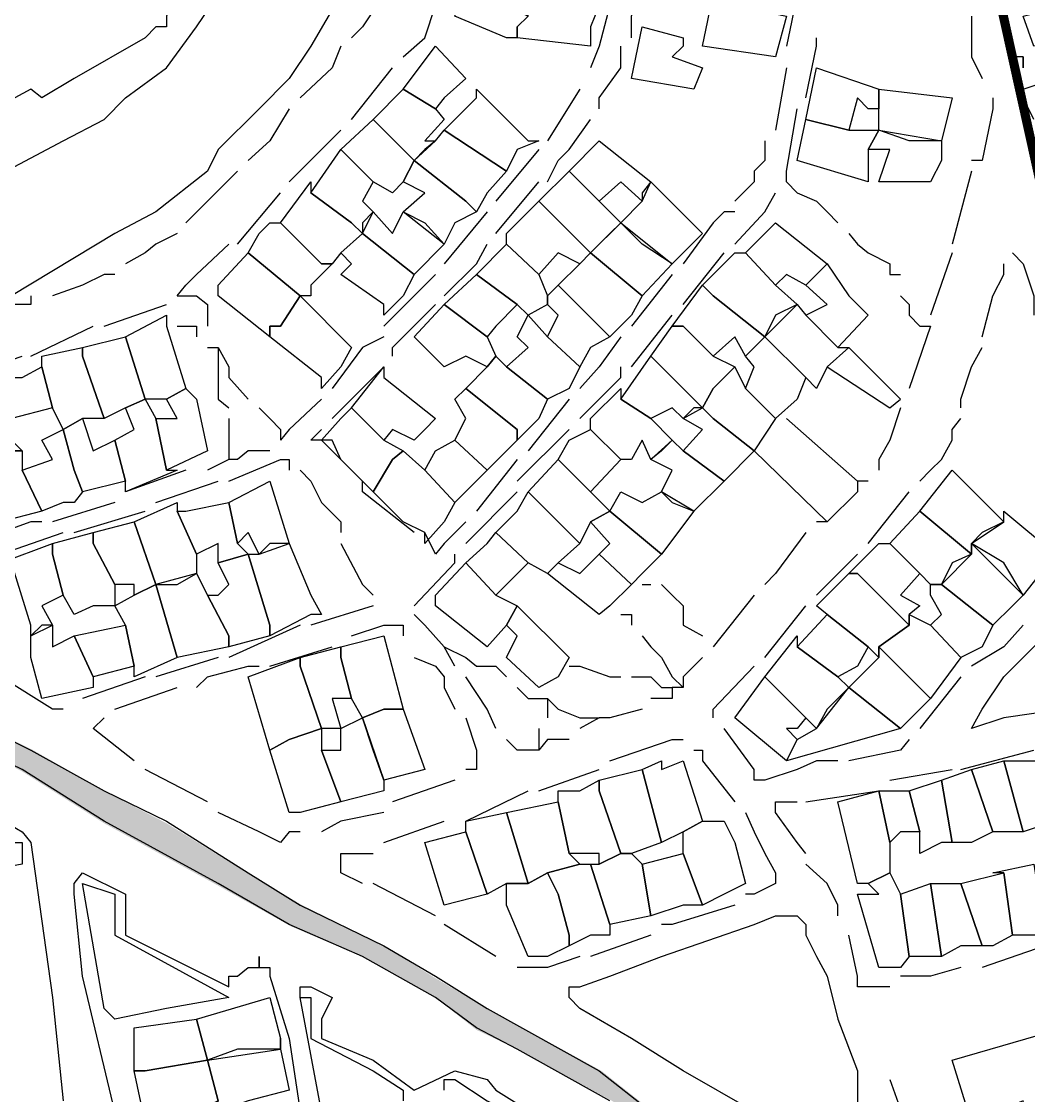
# Model space of a CAD drawing. Header units: millimetres. Extents: x -3588 to 75209, y -3737 to 38254.
# Drawn here: x 27344.3 to 27476.3, y 4888.4 to 5029.3 of the extents above; entities that cross this region are included whole.
import ezdxf

# ---------------------------------------------------------------- set-up
doc = ezdxf.new("R2010")
doc.units = ezdxf.units.MM
doc.layers.add('H', color=250, linetype='Continuous')
doc.layers.add('P', color=253, linetype='Continuous')

msp = doc.modelspace()

# ---------------------------------------------------------------- hatches: boundary and pattern name
at = {"layer": 'H', "linetype": 'Continuous'}
msp.add_hatch(color=256, dxfattribs=at).paths.add_polyline_path([(27388.961, 4906.601), (27379.646, 4910.554), (27370.044, 4915.915), (27355.097, 4924.093), (27344.358, 4930.879), (27336.18, 4935.104), (27326.866, 4940.465), (27315.856, 4947.25), (27309.07, 4951.203), (27302.3, 4954.02), (27295.531, 4957.973), (27295.531, 4959.381), (27295.531, 4960.79), (27296.939, 4960.79), (27306.541, 4955.428), (27315.856, 4949.779), (27318.672, 4948.659), (27326.866, 4943.009), (27334.772, 4939.057), (27345.767, 4933.695), (27355.097, 4928.334), (27363.275, 4924.093), (27374.285, 4917.323), (27381.055, 4913.371), (27391.793, 4908.009), (27398.563, 4903.768), (27405.332, 4899.815), (27420.296, 4891.638), (27427.065, 4886.276), (27432.443, 4883.444), (27436.396, 4879.491), (27442.029, 4876.674), (27449.935, 4874.129), (27458.129, 4869.904), (27464.898, 4868.48), (27466.306, 4868.48), (27471.668, 4865.952), (27478.453, 4864.527), (27485.223, 4863.119), (27496.233, 4860.59), (27509.789, 4857.758), (27523.328, 4854.941), (27524.464, 4853.805), (27524.464, 4852.396), (27521.919, 4852.396), (27500.186, 4856.349), (27491.992, 4859.166), (27485.223, 4860.59), (27478.453, 4860.59), (27470.259, 4863.119), (27463.49, 4865.952), (27458.129, 4868.48), (27452.767, 4869.904), (27445.982, 4872.721), (27439.212, 4876.674), (27432.443, 4880.915), (27421.704, 4887.685), (27409.285, 4894.454), (27403.924, 4896.999), (27398.563, 4901.24), (27388.961, 4906.601), (27388.961, 4906.601)])

# ---------------------------------------------------------------- linework, layer by layer
at = {"layer": 'P', "const_width": 1.2}
for points in [[(27345.494, 5180.409), (27346.903, 5173.639), (27348.311, 5169.398), (27349.719, 5166.869), (27352.264, 5162.628), (27356.505, 5158.675), (27359.034, 5155.859), (27361.866, 5151.906), (27365.819, 5150.498), (27368.636, 5149.073), (27372.589, 5150.498), (27380.783, 5151.906), (27391.793, 5154.723), (27403.924, 5157.267), (27440.332, 5165.461), (27440.332, 5166.869), (27443.165, 5166.869), (27443.165, 5165.461), (27443.165, 5162.628), (27468.851, 5048.874), (27512.317, 4852.396)], [(27512.317, 4852.396), (27468.851, 5048.874)]]:
    msp.add_lwpolyline(points, dxfattribs=at)
at = {"layer": 'P'}
for points in [[(27334.772, 5005.68), (27349.719, 5013.586), (27355.097, 5016.402), (27357.913, 5019.235), (27363.275, 5023.188), (27367.227, 5028.549), (27370.044, 5032.774), (27373.997, 5038.136), (27376.83, 5043.513), (27383.599, 5058.46), (27395.746, 5053.099), (27394.322, 5048.874)], [(27371.468, 5054.235), (27368.636, 5046.329), (27370.044, 5046.329), (27367.227, 5040.68), (27363.275, 5029.958), (27363.275, 5028.549), (27361.866, 5028.549), (27360.458, 5027.125), (27351.144, 5021.764), (27346.903, 5019.235), (27345.494, 5020.355), (27330.819, 5012.45)], [(27394.322, 5048.874), (27391.793, 5046.329), (27388.961, 5038.136), (27388.961, 5036.727), (27387.552, 5032.774), (27386.144, 5032.774), (27382.191, 5026.005), (27379.358, 5021.764), (27375.421, 5017.811), (27370.044, 5012.45), (27368.636, 5009.633), (27361.866, 5004.272), (27356.505, 5001.439), (27342.95, 4993.261)], [(27409.285, 5028.549), (27409.285, 5027.125), (27407.877, 5027.125), (27401.107, 5029.958), (27402.516, 5035.319), (27409.285, 5033.911), (27407.877, 5031.366), (27410.694, 5029.958), (27409.285, 5028.549)], [(27424.249, 5027.125), (27424.249, 5029.958), (27425.657, 5035.319)], [(27391.793, 5033.911), (27391.793, 5032.774), (27388.961, 5028.549), (27387.552, 5027.125)], [(27418.887, 5028.549), (27418.887, 5026.005), (27409.285, 5027.125), (27409.285, 5028.549), (27410.694, 5029.958), (27410.694, 5033.911), (27413.238, 5032.774), (27420.008, 5031.366), (27418.887, 5028.549)], [(27445.982, 5033.911), (27445.982, 5032.774), (27444.573, 5026.005)], [(27437.804, 5031.366), (27444.573, 5029.958), (27443.165, 5024.596), (27433.563, 5026.005), (27434.971, 5032.774), (27437.804, 5031.366)], [(27482.406, 5027.125), (27477.045, 5026.005), (27475.621, 5029.958), (27486.631, 5032.774), (27487.767, 5028.549), (27482.406, 5027.125)], [(27394.322, 5024.596), (27397.154, 5027.125), (27398.563, 5031.366)], [(27421.432, 5031.366), (27420.008, 5026.005), (27418.887, 5023.188)], [(27475.621, 5024.596), (27475.621, 5023.188), (27475.621, 5024.596), (27474.212, 5024.596), (27473.092, 5031.366)], [(27468.851, 5029.958), (27468.851, 5024.596), (27470.259, 5021.764)], [(27431.018, 5026.005), (27429.61, 5024.596), (27433.563, 5023.188), (27432.443, 5020.355), (27424.249, 5021.764), (27425.657, 5028.549), (27431.018, 5027.125), (27431.018, 5026.005)], [(27447.118, 5019.235), (27448.526, 5026.005), (27448.526, 5027.125)], [(27386.144, 5026.005), (27385.008, 5023.188), (27380.783, 5019.235)], [(27399.683, 5019.235), (27398.563, 5017.811), (27394.322, 5020.355), (27398.563, 5026.005), (27402.516, 5021.764), (27399.683, 5019.235)], [(27420.008, 5017.811), (27420.008, 5019.235), (27422.84, 5023.188), (27422.84, 5026.005)], [(27387.552, 5016.402), (27392.913, 5023.188)], [(27444.573, 5023.188), (27443.165, 5014.994)], [(27455.296, 5017.811), (27453.888, 5019.235), (27452.767, 5014.994), (27447.118, 5016.402), (27448.526, 5023.188), (27456.72, 5020.355), (27456.72, 5017.811), (27455.296, 5017.811)], [(27477.045, 5016.402), (27475.621, 5019.235), (27475.621, 5020.355), (27479.862, 5021.764)], [(27397.154, 5012.45), (27395.746, 5011.041), (27394.322, 5012.45), (27390.369, 5016.402), (27394.322, 5020.355), (27398.563, 5017.811), (27399.683, 5016.402), (27397.154, 5013.586), (27398.563, 5013.586), (27397.154, 5012.45)], [(27409.285, 5012.45), (27407.877, 5009.633), (27399.683, 5014.994), (27403.924, 5019.235), (27403.924, 5020.355), (27410.694, 5013.586), (27412.118, 5013.586), (27409.285, 5012.45)], [(27417.479, 5020.355), (27413.238, 5013.586)], [(27460.657, 5013.586), (27456.72, 5014.994), (27456.72, 5017.811), (27456.72, 5020.355), (27466.306, 5019.235), (27464.898, 5013.586), (27460.657, 5013.586)], [(27471.668, 5019.235), (27471.668, 5017.811), (27470.259, 5011.041), (27468.851, 5011.041)], [(27379.358, 5017.811), (27376.83, 5013.586), (27373.997, 5011.041)], [(27444.573, 5008.225), (27444.573, 5009.633), (27445.982, 5017.811)], [(27394.322, 5008.225), (27392.913, 5006.8), (27390.369, 5008.225), (27386.144, 5012.45), (27390.369, 5016.402), (27394.322, 5012.45), (27395.746, 5011.041), (27394.322, 5008.225)], [(27413.238, 5008.225), (27414.646, 5011.041), (27416.071, 5012.45), (27418.887, 5016.402)], [(27455.296, 5009.633), (27455.296, 5008.225), (27445.982, 5011.041), (27447.118, 5016.402), (27452.767, 5014.994), (27456.72, 5014.994), (27455.296, 5012.45), (27455.296, 5009.633)], [(27379.358, 5008.225), (27386.144, 5014.994)], [(27405.332, 5006.8), (27403.924, 5004.272), (27402.516, 5005.68), (27395.746, 5011.041), (27398.563, 5013.586), (27399.683, 5014.994), (27407.877, 5009.633), (27405.332, 5006.8)], [(27464.898, 5011.041), (27463.49, 5008.225), (27456.72, 5008.225), (27458.129, 5012.45), (27455.296, 5012.45), (27456.72, 5014.994), (27464.898, 5013.586), (27464.898, 5011.041)], [(27425.657, 5006.8), (27425.657, 5005.68), (27422.84, 5008.225), (27420.008, 5005.68), (27416.071, 5009.633), (27420.008, 5013.586), (27426.793, 5008.225), (27425.657, 5006.8)], [(27441.757, 5013.586), (27441.757, 5011.041), (27440.332, 5009.633), (27440.332, 5008.225), (27437.804, 5005.68)], [(27388.961, 5002.863), (27388.961, 5001.439), (27387.552, 5002.863), (27382.191, 5006.8), (27386.144, 5012.45), (27390.369, 5008.225), (27388.961, 5005.68), (27390.369, 5004.272), (27388.961, 5002.863)], [(27412.118, 5012.45), (27406.469, 5005.68)], [(27401.107, 5002.863), (27399.683, 5000.031), (27394.322, 5004.272), (27397.154, 5006.8), (27394.322, 5008.225), (27395.746, 5011.041), (27402.516, 5005.68), (27403.924, 5004.272), (27401.107, 5002.863)], [(27372.589, 5009.633), (27368.636, 5005.68), (27365.819, 5002.863)], [(27420.008, 5005.68), (27422.84, 5002.863), (27418.887, 4998.91), (27412.118, 5005.68), (27416.071, 5009.633), (27420.008, 5005.68)], [(27468.851, 5009.633), (27466.306, 5000.031)], [(27386.144, 4998.91), (27385.008, 4997.486), (27383.599, 4997.486), (27378.238, 5002.863), (27382.191, 5008.225), (27382.191, 5006.8), (27387.552, 5002.863), (27388.961, 5001.439), (27386.144, 4998.91)], [(27406.469, 5001.439), (27412.118, 5008.225)], [(27425.657, 5000.031), (27422.84, 5002.863), (27425.657, 5005.68), (27426.793, 5008.225), (27433.563, 5001.439), (27429.61, 4997.486), (27425.657, 5000.031)], [(27444.573, 5008.225), (27445.982, 5006.8), (27448.526, 5005.68), (27449.935, 5004.272), (27451.343, 5002.863)], [(27372.589, 5000.031), (27378.238, 5006.8)], [(27437.804, 5000.031), (27441.757, 5004.272), (27443.165, 5006.8)], [(27417.479, 4997.486), (27414.646, 4998.91), (27412.118, 4996.078), (27407.877, 5000.031), (27407.877, 5001.439), (27412.118, 5005.68), (27418.887, 4998.91), (27417.479, 4997.486)], [(27397.154, 5002.863), (27399.683, 5000.031), (27395.746, 4996.078), (27388.961, 5001.439), (27390.369, 5004.272), (27392.913, 5001.439), (27394.322, 5004.272), (27397.154, 5002.863)], [(27405.332, 5004.272), (27399.683, 4997.486)], [(27437.804, 5004.272), (27436.396, 5004.272), (27434.971, 5002.863), (27431.018, 4997.486)], [(27378.238, 5002.863), (27383.599, 4997.486), (27385.008, 4997.486), (27382.191, 4994.669), (27382.191, 4993.261), (27380.783, 4993.261), (27373.997, 4998.91), (27375.421, 5001.439), (27376.83, 5002.863), (27378.238, 5002.863)], [(27421.432, 5001.439), (27422.84, 5002.863), (27429.61, 4997.486), (27425.657, 4993.261), (27418.887, 4998.91), (27421.432, 5001.439)], [(27440.332, 5000.031), (27443.165, 5002.863), (27449.935, 4997.486), (27447.118, 4994.669), (27444.573, 4996.078), (27443.165, 4994.669), (27439.212, 4998.91), (27440.332, 5000.031)], [(27364.683, 5001.439), (27361.866, 5000.031), (27360.458, 4998.91), (27357.913, 4997.486)], [(27394.322, 4993.261), (27391.793, 4990.717), (27391.793, 4992.125), (27386.144, 4996.078), (27387.552, 4997.486), (27386.144, 4998.91), (27388.961, 5001.439), (27395.746, 4996.078), (27394.322, 4993.261)], [(27452.767, 5001.439), (27453.888, 5000.031), (27455.296, 4998.91), (27458.129, 4997.486), (27458.129, 4996.078), (27459.537, 4996.078)], [(27364.683, 4993.261), (27365.819, 4994.669), (27367.227, 4996.078), (27371.468, 5000.031)], [(27399.683, 4993.261), (27403.924, 4997.486), (27405.332, 5000.031)], [(27412.118, 4996.078), (27413.238, 4993.261), (27413.238, 4992.125), (27410.694, 4990.717), (27409.285, 4992.125), (27403.924, 4996.078), (27407.877, 5000.031), (27412.118, 4996.078)], [(27376.83, 4987.9), (27370.044, 4993.261), (27370.044, 4994.669), (27373.997, 4998.91), (27380.783, 4993.261), (27378.238, 4989.308), (27376.83, 4989.308), (27376.83, 4987.9)], [(27424.249, 4990.717), (27421.432, 4987.9), (27414.646, 4994.669), (27417.479, 4997.486), (27418.887, 4998.91), (27425.657, 4993.261), (27424.249, 4990.717)], [(27431.018, 4992.125), (27436.396, 4998.91)], [(27443.165, 4990.717), (27441.757, 4987.9), (27434.971, 4993.261), (27433.563, 4994.669), (27437.804, 4998.91), (27439.212, 4998.91), (27443.165, 4994.669), (27445.982, 4992.125), (27443.165, 4990.717)], [(27466.306, 4998.91), (27463.49, 4990.717)], [(27474.212, 4998.91), (27475.621, 4997.486), (27477.045, 4993.261), (27477.045, 4990.717)], [(27452.767, 4993.261), (27455.296, 4990.717), (27451.343, 4986.476), (27447.118, 4990.717), (27449.935, 4992.125), (27447.118, 4994.669), (27449.935, 4997.486), (27452.767, 4993.261)], [(27470.259, 4987.9), (27471.668, 4993.261), (27473.092, 4996.078), (27473.092, 4997.486)], [(27345.494, 4993.261), (27345.494, 4992.125), (27344.358, 4992.125), (27342.95, 4992.125), (27341.542, 4992.125), (27340.133, 4993.261), (27338.709, 4996.078)], [(27356.505, 4996.078), (27355.097, 4996.078), (27352.264, 4994.669), (27348.311, 4993.261)], [(27398.563, 4996.078), (27397.154, 4994.669), (27391.793, 4989.308)], [(27406.469, 4989.308), (27405.332, 4987.9), (27399.683, 4992.125), (27403.924, 4996.078), (27409.285, 4992.125), (27406.469, 4989.308)], [(27429.61, 4996.078), (27424.249, 4989.308)], [(27418.887, 4986.476), (27417.479, 4983.947), (27413.238, 4987.9), (27414.646, 4990.717), (27413.238, 4992.125), (27413.238, 4993.261), (27414.646, 4994.669), (27421.432, 4987.9), (27418.887, 4986.476)], [(27440.332, 4986.476), (27439.212, 4985.355), (27437.804, 4987.9), (27434.971, 4985.355), (27431.018, 4989.308), (27429.61, 4989.308), (27433.563, 4994.669), (27434.971, 4993.261), (27441.757, 4987.9), (27440.332, 4986.476)], [(27364.683, 4993.261), (27367.227, 4993.261), (27368.636, 4992.125), (27368.636, 4990.717), (27368.636, 4989.308)], [(27386.144, 4983.947), (27383.599, 4981.114), (27383.599, 4982.539), (27376.83, 4987.9), (27376.83, 4989.308), (27378.238, 4989.308), (27380.783, 4993.261), (27387.552, 4986.476), (27386.144, 4983.947)], [(27459.537, 4993.261), (27460.657, 4992.125), (27460.657, 4990.717), (27462.081, 4989.308), (27463.49, 4989.308)], [(27355.097, 4989.308), (27363.275, 4992.125)], [(27392.913, 4985.355), (27392.913, 4986.476), (27398.563, 4992.125)], [(27405.332, 4987.9), (27406.469, 4985.355), (27405.332, 4983.947), (27402.516, 4985.355), (27399.683, 4983.947), (27395.746, 4987.9), (27399.683, 4992.125), (27405.332, 4987.9)], [(27449.935, 4983.947), (27448.526, 4981.114), (27447.118, 4982.539), (27441.757, 4987.9), (27445.982, 4992.125), (27447.118, 4990.717), (27451.343, 4986.476), (27452.767, 4986.476), (27449.935, 4983.947)], [(27360.458, 4979.706), (27357.913, 4987.9), (27363.275, 4990.717), (27363.275, 4989.308), (27365.819, 4981.114), (27363.275, 4979.706), (27360.458, 4979.706)], [(27416.071, 4981.114), (27413.238, 4979.706), (27407.877, 4983.947), (27410.694, 4986.476), (27409.285, 4987.9), (27410.694, 4990.717), (27413.238, 4987.9), (27417.479, 4983.947), (27416.071, 4981.114)], [(27424.249, 4983.947), (27429.61, 4990.717)], [(27345.494, 4985.355), (27353.672, 4989.308)], [(27364.683, 4989.308), (27365.819, 4989.308), (27367.227, 4989.308), (27367.227, 4987.9)], [(27426.793, 4985.355), (27429.61, 4989.308), (27431.018, 4989.308), (27434.971, 4985.355), (27437.804, 4983.947), (27434.971, 4981.114), (27433.563, 4978.586), (27426.793, 4985.355)], [(27463.49, 4989.308), (27460.657, 4981.114)], [(27355.097, 4977.161), (27352.264, 4985.355), (27352.264, 4986.476), (27357.913, 4987.9), (27360.458, 4979.706), (27357.913, 4978.586), (27355.097, 4977.161)], [(27391.793, 4987.9), (27388.961, 4986.476), (27385.008, 4981.114)], [(27422.84, 4987.9), (27420.008, 4983.947), (27417.479, 4981.114)], [(27445.982, 4979.706), (27443.165, 4977.161), (27439.212, 4981.114), (27440.332, 4983.947), (27439.212, 4985.355), (27441.757, 4987.9), (27447.118, 4982.539), (27445.982, 4979.706)], [(27336.18, 4982.539), (27344.358, 4985.355)], [(27352.264, 4977.161), (27349.719, 4975.753), (27348.311, 4978.586), (27346.903, 4983.947), (27346.903, 4985.355), (27352.264, 4986.476), (27352.264, 4985.355), (27355.097, 4977.161), (27352.264, 4977.161)], [(27368.636, 4986.476), (27370.044, 4986.476)], [(27370.044, 4986.476), (27370.044, 4985.355), (27370.044, 4982.539), (27370.044, 4981.114), (27370.044, 4979.706), (27371.468, 4978.586)], [(27370.044, 4986.476), (27371.468, 4983.947), (27371.468, 4982.539), (27373.997, 4979.706)], [(27412.118, 4977.161), (27409.285, 4974.345), (27409.285, 4975.753), (27402.516, 4981.114), (27405.332, 4983.947), (27406.469, 4985.355), (27407.877, 4983.947), (27413.238, 4979.706), (27412.118, 4977.161)], [(27432.443, 4978.586), (27431.018, 4977.161), (27429.61, 4978.586), (27426.793, 4977.161), (27422.84, 4979.706), (27426.793, 4985.355), (27433.563, 4978.586), (27432.443, 4978.586)], [(27449.935, 4983.947), (27458.129, 4978.586), (27459.537, 4979.706), (27452.767, 4986.476)], [(27467.443, 4978.586), (27467.443, 4979.706), (27468.851, 4983.947), (27470.259, 4986.476)], [(27344.358, 4982.539), (27346.903, 4983.947), (27348.311, 4978.586), (27342.95, 4977.161), (27341.542, 4982.539), (27344.358, 4982.539)], [(27385.008, 4977.161), (27391.793, 4983.947)], [(27397.154, 4975.753), (27395.746, 4974.345), (27392.913, 4975.753), (27391.793, 4974.345), (27387.552, 4978.586), (27391.793, 4983.947), (27391.793, 4982.539), (27398.563, 4977.161), (27397.154, 4975.753)], [(27417.479, 4977.161), (27422.84, 4982.539), (27422.84, 4983.947)], [(27439.212, 4981.114), (27443.165, 4977.161), (27440.332, 4972.936), (27434.971, 4977.161), (27433.563, 4978.586), (27434.971, 4981.114), (27437.804, 4983.947), (27439.212, 4981.114)], [(27342.95, 4974.345), (27344.358, 4972.936), (27341.542, 4972.936), (27337.589, 4971.8), (27337.589, 4974.345), (27334.772, 4979.706), (27341.542, 4982.539), (27342.95, 4977.161), (27342.95, 4974.345)], [(27363.275, 4977.161), (27364.683, 4977.161), (27363.275, 4979.706), (27365.819, 4981.114), (27367.227, 4979.706), (27368.636, 4972.936), (27363.275, 4970.392), (27361.866, 4977.161), (27363.275, 4977.161)], [(27407.877, 4972.936), (27405.332, 4970.392), (27401.107, 4974.345), (27402.516, 4977.161), (27401.107, 4979.706), (27402.516, 4981.114), (27409.285, 4975.753), (27409.285, 4974.345), (27407.877, 4972.936)], [(27428.202, 4972.936), (27426.793, 4971.8), (27425.657, 4974.345), (27424.249, 4971.8), (27422.84, 4971.8), (27418.887, 4975.753), (27418.887, 4977.161), (27422.84, 4981.114), (27422.84, 4979.706), (27426.793, 4977.161), (27429.61, 4974.345), (27428.202, 4972.936)], [(27357.913, 4968.983), (27356.505, 4974.345), (27359.034, 4975.753), (27357.913, 4978.586), (27360.458, 4979.706), (27361.866, 4977.161), (27363.275, 4970.392), (27364.683, 4970.392), (27357.913, 4967.575), (27357.913, 4968.983)], [(27383.599, 4979.706), (27379.358, 4975.753), (27378.238, 4974.345)], [(27416.071, 4979.706), (27410.694, 4972.936)], [(27375.421, 4978.586), (27376.83, 4977.161), (27378.238, 4975.753), (27378.238, 4974.345)], [(27392.913, 4971.8), (27390.369, 4967.575), (27386.144, 4971.8), (27385.008, 4974.345), (27383.599, 4974.345), (27386.144, 4977.161), (27387.552, 4978.586), (27391.793, 4974.345), (27394.322, 4972.936), (27392.913, 4971.8)], [(27436.396, 4968.983), (27431.018, 4972.936), (27433.563, 4975.753), (27431.018, 4977.161), (27433.563, 4978.586), (27434.971, 4977.161), (27440.332, 4972.936), (27436.396, 4968.983)], [(27459.537, 4978.586), (27458.129, 4974.345), (27456.72, 4971.8), (27456.72, 4970.392)], [(27356.505, 4974.345), (27357.913, 4968.983), (27352.264, 4967.575), (27351.144, 4970.392), (27349.719, 4975.753), (27352.264, 4977.161), (27353.672, 4972.936), (27356.505, 4974.345)], [(27371.468, 4977.161), (27371.468, 4974.345), (27371.468, 4972.936), (27371.468, 4971.8)], [(27444.573, 4977.161), (27453.888, 4968.983)], [(27462.081, 4968.983), (27463.49, 4970.392), (27464.898, 4971.8), (27466.306, 4974.345), (27466.306, 4975.753), (27467.443, 4977.161)], [(27351.144, 4966.151), (27349.719, 4966.151), (27346.903, 4965.031), (27344.358, 4970.392), (27348.311, 4971.8), (27346.903, 4974.345), (27349.719, 4975.753), (27351.144, 4970.392), (27352.264, 4967.575), (27351.144, 4966.151)], [(27387.552, 4970.392), (27383.599, 4974.345), (27382.191, 4974.345), (27383.599, 4975.753)], [(27409.285, 4968.983), (27416.071, 4975.753)], [(27416.071, 4974.345), (27418.887, 4975.753), (27422.84, 4971.8), (27418.887, 4967.575), (27414.646, 4971.8), (27416.071, 4974.345)], [(27398.563, 4972.936), (27401.107, 4974.345), (27405.332, 4970.392), (27401.107, 4966.151), (27397.154, 4970.392), (27398.563, 4972.936)], [(27431.018, 4972.936), (27436.396, 4968.983), (27432.443, 4965.031), (27428.202, 4967.575), (27429.61, 4970.392), (27426.793, 4971.8), (27429.61, 4974.345), (27431.018, 4972.936)], [(27344.358, 4970.392), (27346.903, 4965.031), (27341.542, 4963.622), (27338.709, 4968.983), (27341.542, 4970.392), (27341.542, 4972.936), (27344.358, 4972.936), (27344.358, 4970.392)], [(27376.83, 4972.936), (27375.421, 4972.936), (27373.997, 4972.936), (27372.589, 4971.8), (27371.468, 4971.8), (27368.636, 4970.392)], [(27399.683, 4963.622), (27397.154, 4960.79), (27397.154, 4962.214), (27394.322, 4963.622), (27390.369, 4967.575), (27392.913, 4971.8), (27394.322, 4972.936), (27397.154, 4970.392), (27401.107, 4966.151), (27399.683, 4963.622)], [(27440.332, 4972.936), (27449.935, 4963.622)], [(27371.468, 4968.983), (27378.238, 4971.8), (27379.358, 4971.8), (27379.358, 4970.392)], [(27409.285, 4971.8), (27403.924, 4965.031)], [(27418.887, 4967.575), (27421.432, 4965.031), (27418.887, 4963.622), (27417.479, 4960.79), (27410.694, 4967.575), (27414.646, 4971.8), (27418.887, 4967.575)], [(27365.819, 4970.392), (27357.913, 4967.575)], [(27380.783, 4970.392), (27382.191, 4968.983), (27383.599, 4966.151), (27386.144, 4963.622), (27386.144, 4962.214)], [(27470.259, 4962.214), (27468.851, 4960.79), (27468.851, 4959.381), (27462.081, 4965.031), (27466.306, 4970.392), (27473.092, 4963.622), (27470.259, 4962.214)], [(27361.866, 4966.151), (27370.044, 4968.983)], [(27376.83, 4960.79), (27375.421, 4959.381), (27373.997, 4962.214), (27372.589, 4960.79), (27371.468, 4966.151), (27376.83, 4968.983), (27379.358, 4960.79), (27376.83, 4960.79)], [(27395.746, 4962.214), (27388.961, 4967.575), (27388.961, 4968.983)], [(27455.296, 4968.983), (27453.888, 4968.983), (27453.888, 4967.575), (27449.935, 4963.622), (27448.526, 4963.622)], [(27402.516, 4960.79), (27409.285, 4967.575)], [(27409.285, 4965.031), (27410.694, 4967.575), (27417.479, 4960.79), (27414.646, 4958.261), (27413.238, 4956.837), (27410.694, 4958.261), (27406.469, 4962.214), (27409.285, 4965.031)], [(27429.61, 4966.151), (27432.443, 4965.031), (27428.202, 4959.381), (27421.432, 4965.031), (27422.84, 4967.575), (27425.657, 4966.151), (27428.202, 4967.575), (27429.61, 4966.151)], [(27455.296, 4960.79), (27460.657, 4967.575)], [(27356.505, 4966.151), (27348.311, 4963.622)], [(27359.034, 4963.622), (27364.683, 4966.151), (27364.683, 4965.031), (27367.227, 4959.381), (27367.227, 4956.837), (27361.866, 4955.428), (27359.034, 4963.622)], [(27372.589, 4960.79), (27373.997, 4959.381), (27370.044, 4958.261), (27370.044, 4960.79), (27367.227, 4959.381), (27364.683, 4965.031), (27365.819, 4965.031), (27371.468, 4966.151), (27372.589, 4960.79)], [(27351.144, 4962.214), (27360.458, 4965.031)], [(27425.657, 4956.837), (27424.249, 4955.428), (27420.008, 4959.381), (27421.432, 4960.79), (27418.887, 4963.622), (27421.432, 4965.031), (27428.202, 4959.381), (27425.657, 4956.837)], [(27466.306, 4958.261), (27464.898, 4955.428), (27463.49, 4955.428), (27462.081, 4956.837), (27458.129, 4960.79), (27462.081, 4965.031), (27468.851, 4959.381), (27466.306, 4958.261)], [(27473.092, 4958.261), (27468.851, 4960.79), (27473.092, 4963.622), (27473.092, 4965.031), (27479.862, 4959.381), (27475.621, 4954.02), (27473.092, 4958.261)], [(27346.903, 4963.622), (27345.494, 4963.622), (27337.589, 4960.79)], [(27359.034, 4963.622), (27361.866, 4955.428), (27359.034, 4954.02), (27359.034, 4955.428), (27356.505, 4955.428), (27353.672, 4960.79), (27353.672, 4962.214), (27359.034, 4963.622)], [(27402.516, 4963.622), (27399.683, 4960.79), (27398.563, 4959.381), (27397.154, 4962.214)], [(27341.542, 4959.381), (27349.719, 4962.214)], [(27353.672, 4952.612), (27351.144, 4951.475), (27349.719, 4954.02), (27348.311, 4959.381), (27348.311, 4960.79), (27353.672, 4962.214), (27353.672, 4960.79), (27356.505, 4955.428), (27356.505, 4952.612), (27353.672, 4952.612)], [(27405.332, 4960.79), (27406.469, 4962.214), (27410.694, 4958.261), (27406.469, 4954.02), (27402.516, 4958.261), (27405.332, 4960.79)], [(27447.118, 4962.214), (27443.165, 4956.837), (27441.757, 4955.428)], [(27346.903, 4950.067), (27345.494, 4948.659), (27345.494, 4950.067), (27342.95, 4958.261), (27341.542, 4958.261), (27348.311, 4960.79), (27348.311, 4959.381), (27349.719, 4954.02), (27346.903, 4952.612), (27348.311, 4950.067), (27346.903, 4950.067)], [(27373.997, 4959.381), (27375.421, 4959.381), (27379.358, 4960.79), (27382.191, 4954.02), (27383.599, 4951.475), (27382.191, 4951.475), (27376.83, 4948.659), (27376.83, 4950.067), (27373.997, 4959.381)], [(27386.144, 4960.79), (27388.961, 4955.428), (27390.369, 4954.02)], [(27460.657, 4951.475), (27460.657, 4950.067), (27453.888, 4956.837), (27452.767, 4956.837), (27456.72, 4960.79), (27458.129, 4960.79), (27462.081, 4956.837), (27459.537, 4954.02), (27462.081, 4952.612), (27460.657, 4951.475)], [(27474.212, 4952.612), (27471.668, 4950.067), (27464.898, 4955.428), (27468.851, 4959.381), (27468.851, 4960.79), (27475.621, 4954.02), (27474.212, 4952.612)], [(27370.044, 4954.02), (27371.468, 4955.428), (27370.044, 4958.261), (27373.997, 4959.381), (27376.83, 4950.067), (27376.83, 4948.659), (27371.468, 4947.25), (27371.468, 4948.659), (27368.636, 4954.02), (27370.044, 4954.02)], [(27395.746, 4952.612), (27401.107, 4958.261), (27401.107, 4959.381)], [(27421.432, 4952.612), (27420.008, 4951.475), (27413.238, 4956.837), (27414.646, 4958.261), (27417.479, 4956.837), (27420.008, 4959.381), (27424.249, 4955.428), (27421.432, 4952.612)], [(27448.526, 4954.02), (27453.888, 4959.381)], [(27405.332, 4947.25), (27398.563, 4952.612), (27398.563, 4954.02), (27402.516, 4958.261), (27406.469, 4954.02), (27409.285, 4952.612), (27407.877, 4950.067), (27405.332, 4947.25)], [(27364.683, 4955.428), (27367.227, 4956.837), (27368.636, 4954.02), (27371.468, 4948.659), (27371.468, 4947.25), (27364.683, 4945.826), (27361.866, 4955.428), (27364.683, 4955.428)], [(27456.72, 4945.826), (27455.296, 4947.25), (27449.935, 4951.475), (27448.526, 4952.612), (27452.767, 4956.837), (27453.888, 4956.837), (27460.657, 4950.067), (27456.72, 4947.25), (27456.72, 4945.826)], [(27359.034, 4944.706), (27357.913, 4950.067), (27356.505, 4952.612), (27359.034, 4954.02), (27361.866, 4955.428), (27364.683, 4945.826), (27359.034, 4943.298), (27359.034, 4944.706)], [(27425.657, 4955.428), (27426.793, 4955.428)], [(27428.202, 4955.428), (27429.61, 4954.02), (27431.018, 4952.612), (27431.018, 4951.475), (27431.018, 4950.067), (27433.563, 4948.659)], [(27470.259, 4947.25), (27467.443, 4945.826), (27463.49, 4950.067), (27464.898, 4951.475), (27463.49, 4954.02), (27463.49, 4955.428), (27464.898, 4955.428), (27471.668, 4950.067), (27470.259, 4947.25)], [(27440.332, 4954.02), (27434.971, 4947.25)], [(27470.259, 4939.057), (27473.092, 4943.298), (27478.453, 4948.659), (27482.406, 4952.612), (27483.815, 4954.02), (27485.223, 4952.612), (27487.767, 4943.298), (27487.767, 4941.889), (27486.631, 4940.465), (27485.223, 4940.465), (27480.982, 4939.057), (27473.092, 4937.936), (27468.851, 4936.512), (27470.259, 4939.057)], [(27390.369, 4952.612), (27382.191, 4950.067)], [(27401.107, 4944.706), (27399.683, 4947.25), (27397.154, 4950.067), (27395.746, 4951.475)], [(27414.646, 4943.298), (27412.118, 4941.889), (27407.877, 4945.826), (27409.285, 4948.659), (27407.877, 4950.067), (27409.285, 4952.612), (27416.071, 4945.826), (27414.646, 4943.298)], [(27422.84, 4951.475), (27424.249, 4951.475), (27424.249, 4950.067)], [(27441.757, 4945.826), (27447.118, 4952.612)], [(27453.888, 4944.706), (27451.343, 4943.298), (27445.982, 4947.25), (27449.935, 4951.475), (27455.296, 4947.25), (27453.888, 4944.706)], [(27463.49, 4950.067), (27467.443, 4945.826), (27463.49, 4940.465), (27456.72, 4947.25), (27460.657, 4950.067), (27460.657, 4951.475), (27463.49, 4950.067)], [(27348.311, 4948.659), (27348.311, 4947.25), (27351.144, 4948.659), (27353.672, 4943.298), (27353.672, 4941.889), (27346.903, 4940.465), (27345.494, 4945.826), (27345.494, 4948.659), (27348.311, 4950.067), (27348.311, 4948.659)], [(27359.034, 4944.706), (27353.672, 4943.298), (27351.144, 4948.659), (27357.913, 4950.067), (27359.034, 4944.706)], [(27380.783, 4950.067), (27371.468, 4945.826)], [(27387.552, 4948.659), (27391.793, 4950.067), (27392.913, 4950.067), (27394.322, 4950.067), (27394.322, 4948.659)], [(27475.621, 4950.067), (27473.092, 4947.25), (27468.851, 4944.706)], [(27391.793, 4939.057), (27388.961, 4937.936), (27387.552, 4940.465), (27386.144, 4945.826), (27386.144, 4947.25), (27391.793, 4948.659), (27394.322, 4939.057), (27391.793, 4939.057)], [(27425.657, 4948.659), (27426.793, 4947.25), (27428.202, 4945.826), (27429.61, 4943.298), (27431.018, 4941.889)], [(27449.935, 4939.057), (27448.526, 4936.512), (27447.118, 4937.936), (27441.757, 4943.298), (27445.982, 4948.659), (27445.982, 4947.25), (27451.343, 4943.298), (27452.767, 4941.889), (27449.935, 4939.057)], [(27376.83, 4944.706), (27385.008, 4947.25)], [(27380.783, 4944.706), (27380.783, 4945.826), (27386.144, 4947.25), (27386.144, 4945.826), (27387.552, 4940.465), (27385.008, 4940.465), (27386.144, 4936.512), (27383.599, 4936.512), (27380.783, 4944.706)], [(27399.683, 4947.25), (27402.516, 4945.826), (27403.924, 4944.706), (27406.469, 4944.706), (27407.877, 4943.298)], [(27462.081, 4939.057), (27459.537, 4936.512), (27452.767, 4941.889), (27456.72, 4945.826), (27456.72, 4947.25), (27463.49, 4940.465), (27462.081, 4939.057)], [(27370.044, 4945.826), (27361.866, 4943.298)], [(27376.83, 4933.695), (27373.997, 4943.298), (27380.783, 4945.826), (27380.783, 4944.706), (27383.599, 4936.512), (27379.358, 4935.104), (27376.83, 4933.695)], [(27395.746, 4945.826), (27398.563, 4944.706), (27399.683, 4943.298), (27399.683, 4941.889), (27401.107, 4939.057)], [(27433.563, 4945.826), (27431.018, 4943.298), (27431.018, 4941.889), (27429.61, 4941.889), (27429.61, 4940.465), (27426.793, 4940.465)], [(27367.227, 4941.889), (27368.636, 4943.298), (27373.997, 4944.706), (27375.421, 4944.706)], [(27416.071, 4944.706), (27417.479, 4944.706), (27421.432, 4943.298), (27422.84, 4943.298)], [(27434.971, 4937.936), (27434.971, 4939.057), (27440.332, 4944.706)], [(27349.719, 4939.057), (27348.311, 4939.057), (27341.542, 4943.298)], [(27360.458, 4943.298), (27352.264, 4940.465)], [(27406.469, 4936.512), (27405.332, 4939.057), (27402.516, 4943.298)], [(27424.249, 4943.298), (27425.657, 4943.298), (27426.793, 4943.298), (27428.202, 4941.889), (27429.61, 4941.889)], [(27445.982, 4936.512), (27444.573, 4936.512), (27445.982, 4935.104), (27444.573, 4932.287), (27437.804, 4937.936), (27441.757, 4943.298), (27447.118, 4937.936), (27445.982, 4936.512)], [(27467.443, 4943.298), (27462.081, 4936.512)], [(27356.505, 4939.057), (27364.683, 4941.889)], [(27409.285, 4941.889), (27410.694, 4940.465), (27413.238, 4940.465)], [(27459.537, 4936.512), (27444.573, 4932.287), (27445.982, 4935.104), (27448.526, 4936.512), (27452.767, 4941.889), (27459.537, 4936.512)], [(27413.238, 4940.465), (27414.646, 4939.057), (27417.479, 4937.936), (27418.887, 4937.936), (27420.008, 4937.936)], [(27413.238, 4940.465), (27413.238, 4939.057), (27413.238, 4937.936)], [(27334.772, 4939.057), (27345.494, 4933.695), (27355.097, 4928.334), (27363.275, 4924.381), (27373.997, 4917.612), (27380.783, 4913.371), (27391.793, 4908.009), (27398.563, 4904.056), (27405.332, 4899.815), (27420.008, 4891.638), (27426.793, 4886.276)], [(27390.369, 4933.695), (27388.961, 4937.936), (27391.793, 4939.057), (27394.322, 4939.057), (27397.154, 4931.151), (27391.793, 4929.742), (27390.369, 4933.695)], [(27425.657, 4939.057), (27421.432, 4937.936), (27420.008, 4937.936), (27417.479, 4936.512)], [(27327.986, 4887.685), (27325.17, 4889.093), (27324.033, 4889.093), (27324.033, 4890.501), (27318.384, 4922.973), (27317.264, 4931.151), (27317.264, 4932.287), (27315.856, 4932.287), (27317.264, 4933.695), (27317.264, 4935.104), (27318.384, 4936.512), (27318.384, 4937.936), (27319.808, 4937.936), (27326.578, 4933.695), (27337.589, 4926.926), (27344.358, 4922.973), (27345.494, 4921.564), (27348.311, 4901.24), (27349.719, 4887.685)], [(27359.034, 4932.287), (27353.672, 4936.512), (27355.097, 4937.936)], [(27386.144, 4926.926), (27383.599, 4933.695), (27386.144, 4933.695), (27386.144, 4936.512), (27388.961, 4937.936), (27391.793, 4929.742), (27391.793, 4928.334), (27386.144, 4926.926)], [(27402.516, 4937.936), (27403.924, 4933.695), (27403.924, 4932.287), (27403.924, 4931.151), (27402.516, 4931.151)], [(27379.358, 4925.501), (27376.83, 4933.695), (27379.358, 4935.104), (27383.599, 4936.512), (27383.599, 4933.695), (27386.144, 4926.926), (27380.783, 4925.501), (27379.358, 4925.501)], [(27412.118, 4936.512), (27412.118, 4935.104), (27412.118, 4933.695)], [(27441.757, 4929.742), (27440.332, 4929.742), (27440.332, 4931.151), (27436.396, 4936.512)], [(27329.395, 4918.732), (27329.395, 4922.973), (27319.808, 4921.564), (27317.264, 4932.287), (27317.264, 4933.695), (27318.384, 4933.695), (27318.384, 4935.104), (27319.808, 4935.104), (27330.819, 4929.742), (27342.95, 4922.973), (27342.95, 4921.564), (27344.358, 4921.564), (27344.358, 4920.14), (27344.358, 4918.732), (27330.819, 4916.187), (27329.395, 4918.732)], [(27388.961, 4906.601), (27379.358, 4910.826), (27370.044, 4916.187), (27355.097, 4924.381), (27344.358, 4931.151), (27336.18, 4935.104)], [(27416.071, 4935.104), (27413.238, 4935.104), (27412.118, 4933.695), (27409.285, 4933.695), (27407.877, 4935.104)], [(27421.432, 4932.287), (27429.61, 4935.104), (27431.018, 4935.104)], [(27460.657, 4935.104), (27459.537, 4933.695), (27452.767, 4932.287)], [(27432.443, 4933.695), (27433.563, 4933.695), (27433.563, 4932.287), (27437.804, 4926.926)], [(27467.443, 4931.151), (27477.045, 4933.695)], [(27425.657, 4931.151), (27428.202, 4932.287), (27428.202, 4931.151), (27431.018, 4932.287), (27433.563, 4924.381), (27431.018, 4922.973), (27428.202, 4921.564), (27425.657, 4931.151)], [(27451.343, 4932.287), (27448.526, 4932.287), (27445.982, 4931.151), (27441.757, 4929.742)], [(27473.092, 4922.973), (27471.668, 4922.973), (27468.851, 4931.151), (27473.092, 4932.287), (27475.621, 4922.973), (27473.092, 4922.973)], [(27479.862, 4928.334), (27479.862, 4924.381), (27475.621, 4922.973), (27473.092, 4932.287), (27478.453, 4932.287), (27479.862, 4928.334)], [(27368.636, 4926.926), (27360.458, 4931.151)], [(27412.118, 4928.334), (27420.008, 4931.151)], [(27424.249, 4920.14), (27422.84, 4920.14), (27420.008, 4928.334), (27420.008, 4929.742), (27425.657, 4931.151), (27428.202, 4921.564), (27424.249, 4920.14)], [(27458.129, 4929.742), (27466.306, 4931.151)], [(27468.851, 4921.564), (27466.306, 4921.564), (27464.898, 4929.742), (27468.851, 4931.151), (27471.668, 4922.973), (27468.851, 4921.564)], [(27401.107, 4929.742), (27392.913, 4926.926)], [(27417.479, 4928.334), (27420.008, 4929.742), (27420.008, 4928.334), (27422.84, 4920.14), (27420.008, 4918.732), (27420.008, 4920.14), (27416.071, 4920.14), (27414.646, 4926.926), (27414.646, 4928.334), (27417.479, 4928.334)], [(27464.898, 4921.564), (27462.081, 4920.14), (27462.081, 4922.973), (27460.657, 4928.334), (27464.898, 4929.742), (27466.306, 4921.564), (27464.898, 4921.564)], [(27402.516, 4924.381), (27410.694, 4928.334)], [(27447.118, 4926.926), (27456.72, 4928.334)], [(27458.129, 4921.564), (27458.129, 4917.612), (27455.296, 4916.187), (27453.888, 4916.187), (27451.343, 4926.926), (27456.72, 4928.334), (27458.129, 4921.564)], [(27459.537, 4922.973), (27458.129, 4921.564), (27456.72, 4928.334), (27460.657, 4928.334), (27462.081, 4922.973), (27459.537, 4922.973)], [(27416.071, 4920.14), (27417.479, 4918.732), (27413.238, 4917.612), (27410.694, 4916.187), (27407.877, 4925.501), (27414.646, 4926.926), (27416.071, 4920.14)], [(27447.118, 4920.14), (27445.982, 4921.564), (27443.165, 4925.501), (27443.165, 4926.926), (27445.982, 4926.926)], [(27378.238, 4921.564), (27375.421, 4922.973), (27370.044, 4925.501)], [(27391.793, 4925.501), (27386.144, 4924.381), (27383.599, 4922.973)], [(27402.516, 4922.973), (27402.516, 4924.381), (27407.877, 4925.501), (27410.694, 4916.187), (27407.877, 4916.187), (27405.332, 4914.779), (27402.516, 4922.973)], [(27439.212, 4925.501), (27440.332, 4922.973), (27441.757, 4920.14)], [(27391.793, 4921.564), (27399.683, 4924.381)], [(27436.396, 4914.779), (27433.563, 4913.371), (27431.018, 4920.14), (27431.018, 4922.973), (27433.563, 4924.381), (27436.396, 4924.381), (27437.804, 4921.564), (27439.212, 4916.187), (27436.396, 4914.779)], [(27380.783, 4922.973), (27379.358, 4922.973), (27378.238, 4921.564)], [(27397.154, 4921.564), (27402.516, 4922.973), (27405.332, 4914.779), (27399.683, 4913.371), (27397.154, 4921.564)], [(27388.961, 4916.187), (27386.144, 4917.612), (27386.144, 4918.732), (27386.144, 4920.14), (27390.369, 4920.14)], [(27425.657, 4918.732), (27426.793, 4911.962), (27421.432, 4910.826), (27418.887, 4918.732), (27420.008, 4918.732), (27422.84, 4920.14), (27424.249, 4920.14), (27425.657, 4918.732)], [(27431.018, 4913.371), (27426.793, 4911.962), (27425.657, 4918.732), (27431.018, 4920.14), (27433.563, 4913.371), (27431.018, 4913.371)], [(27441.757, 4920.14), (27443.165, 4917.612), (27443.165, 4916.187), (27440.332, 4914.779), (27439.212, 4914.779)], [(27356.505, 4886.276), (27352.264, 4904.056), (27351.144, 4914.779), (27351.144, 4916.187), (27352.264, 4917.612), (27357.913, 4914.779), (27357.913, 4913.371), (27357.913, 4910.826), (27357.913, 4909.418), (27368.636, 4904.056), (27371.468, 4902.648), (27371.468, 4904.056), (27372.589, 4904.056), (27373.997, 4905.177), (27375.421, 4905.177), (27375.421, 4906.601), (27375.421, 4905.177), (27376.83, 4905.177), (27376.83, 4904.056), (27379.358, 4895.863), (27380.783, 4886.276)], [(27413.238, 4906.601), (27410.694, 4906.601), (27407.877, 4913.371), (27407.877, 4916.187), (27410.694, 4916.187), (27413.238, 4917.612), (27414.646, 4914.779), (27416.071, 4909.418), (27416.071, 4908.009), (27413.238, 4906.601)], [(27418.887, 4909.418), (27416.071, 4908.009), (27416.071, 4909.418), (27414.646, 4914.779), (27413.238, 4917.612), (27417.479, 4918.732), (27418.887, 4918.732), (27421.432, 4910.826), (27421.432, 4909.418), (27418.887, 4909.418)], [(27451.343, 4911.962), (27451.343, 4913.371), (27449.935, 4916.187), (27447.118, 4918.732)], [(27459.537, 4905.177), (27456.72, 4905.177), (27453.888, 4914.779), (27456.72, 4914.779), (27455.296, 4916.187), (27458.129, 4917.612), (27459.537, 4914.779), (27460.657, 4906.601), (27459.537, 4905.177)], [(27471.668, 4908.009), (27470.259, 4908.009), (27467.443, 4916.187), (27473.092, 4917.612), (27474.212, 4909.418), (27471.668, 4908.009)], [(27475.621, 4909.418), (27474.212, 4909.418), (27473.092, 4917.612), (27471.668, 4917.612), (27477.045, 4918.732), (27478.453, 4909.418), (27475.621, 4909.418)], [(27363.275, 4899.815), (27356.505, 4898.407), (27355.097, 4899.815), (27352.264, 4916.187), (27356.505, 4914.779), (27356.505, 4909.418), (27371.468, 4901.24), (27363.275, 4899.815)], [(27398.563, 4911.962), (27390.369, 4916.187)], [(27463.49, 4906.601), (27460.657, 4906.601), (27459.537, 4914.779), (27463.49, 4916.187), (27464.898, 4906.601), (27463.49, 4906.601)], [(27467.443, 4908.009), (27464.898, 4906.601), (27463.49, 4916.187), (27467.443, 4916.187), (27470.259, 4908.009), (27467.443, 4908.009)], [(27437.804, 4913.371), (27429.61, 4910.826), (27428.202, 4910.826)], [(27440.332, 4886.276), (27431.018, 4891.638), (27424.249, 4895.863), (27417.479, 4899.815), (27416.071, 4901.24), (27416.071, 4902.648), (27417.479, 4902.648), (27421.432, 4904.056), (27428.202, 4906.601), (27440.332, 4910.826), (27443.165, 4911.962), (27444.573, 4911.962), (27445.982, 4911.962), (27447.118, 4910.826), (27447.118, 4909.418), (27448.526, 4906.601), (27449.935, 4904.056), (27451.343, 4898.407), (27453.888, 4891.638), (27453.888, 4886.276)], [(27406.469, 4906.601), (27399.683, 4910.826)], [(27426.793, 4909.418), (27418.887, 4906.601)], [(27455.296, 4902.648), (27453.888, 4902.648), (27453.888, 4904.056), (27452.767, 4909.418)], [(27478.453, 4908.009), (27470.259, 4905.177)], [(27421.432, 4887.685), (27409.285, 4894.454), (27403.924, 4897.287), (27398.563, 4901.24), (27388.961, 4906.601)], [(27417.479, 4906.601), (27413.238, 4905.177), (27412.118, 4905.177), (27410.694, 4905.177), (27409.285, 4905.177)], [(27467.443, 4905.177), (27463.49, 4904.056), (27459.537, 4904.056)], [(27399.683, 4775.339), (27390.369, 4809.202), (27390.369, 4810.339), (27390.369, 4813.155), (27391.793, 4814.564), (27402.516, 4821.349), (27405.332, 4822.758), (27406.469, 4823.878), (27413.238, 4828.119), (27413.238, 4829.527), (27403.924, 4844.203), (27387.552, 4867.36), (27387.552, 4868.768), (27386.144, 4870.177), (27386.144, 4874.129), (27383.599, 4886.276), (27380.783, 4901.24), (27380.783, 4902.648), (27382.191, 4902.648), (27385.008, 4901.24), (27383.599, 4898.407)], [(27458.129, 4902.648), (27455.296, 4902.648)], [(27372.589, 4894.454), (27368.636, 4893.046), (27367.227, 4898.407), (27376.83, 4901.24), (27378.238, 4895.863), (27378.238, 4894.454), (27372.589, 4894.454)], [(27380.783, 4901.24), (27382.191, 4901.24), (27382.191, 4899.815), (27382.191, 4897.287), (27382.191, 4895.863), (27390.369, 4891.638), (27394.322, 4889.093), (27394.322, 4887.685)], [(27359.034, 4891.638), (27359.034, 4894.454), (27359.034, 4897.287), (27367.227, 4898.407), (27368.636, 4893.046), (27360.458, 4891.638), (27359.034, 4891.638)], [(27383.599, 4898.407), (27383.599, 4895.863), (27390.369, 4893.046), (27395.746, 4889.093), (27401.107, 4891.638), (27405.332, 4890.501), (27406.469, 4889.093), (27413.238, 4884.852), (27418.887, 4882.323), (27420.008, 4880.915), (27425.657, 4876.962), (27428.202, 4874.129), (27428.202, 4872.721), (27426.793, 4868.768), (27417.479, 4819.941), (27417.479, 4817.108), (27416.071, 4817.108), (27407.877, 4775.339)], [(27482.406, 4887.685), (27485.223, 4878.082), (27478.453, 4875.538), (27475.621, 4887.685), (27468.851, 4884.852), (27466.306, 4893.046), (27480.982, 4897.287), (27482.406, 4887.685)], [(27373.997, 4887.685), (27370.044, 4886.276), (27370.044, 4887.685), (27368.636, 4893.046), (27378.238, 4894.454), (27378.238, 4895.863), (27378.238, 4894.454), (27379.358, 4889.093), (27373.997, 4887.685)], [(27361.866, 4884.852), (27360.458, 4884.852), (27359.034, 4891.638), (27360.458, 4891.638), (27368.636, 4893.046), (27370.044, 4887.685), (27367.227, 4886.276), (27361.866, 4884.852)], [(27399.683, 4889.093), (27399.683, 4890.501), (27401.107, 4890.501), (27405.332, 4887.685), (27413.238, 4883.732), (27420.008, 4878.082), (27425.657, 4874.129), (27428.202, 4872.721)], [(27458.129, 4890.501), (27462.081, 4879.491), (27464.898, 4876.962), (27467.443, 4875.538), (27470.259, 4874.129), (27473.092, 4874.129)]]:
    msp.add_lwpolyline(points, dxfattribs=at)

doc.saveas('drawing.dxf')
